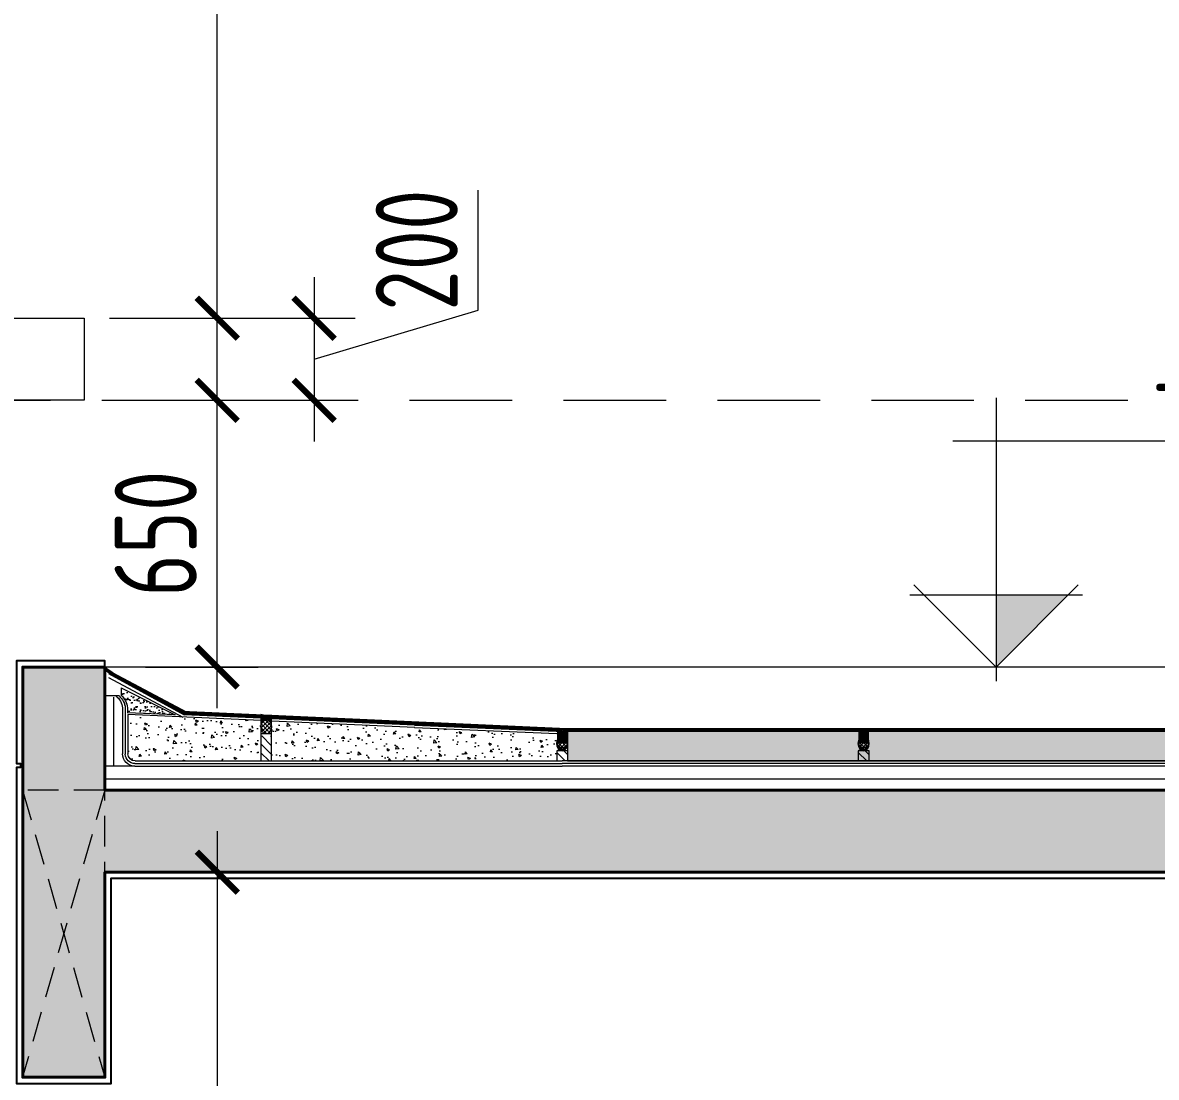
# Model space of a CAD drawing. Header units: millimetres. Extents: x -6181 to 191287, y -8583 to 23546.
# Drawn here: x 171993 to 174755, y 2400 to 4970 of the extents above; entities that cross this region are included whole.
import ezdxf

# ---------------------------------------------------------------- set-up
doc = ezdxf.new("R2010")
doc.units = ezdxf.units.MM
doc.header["$MEASUREMENT"] = 0
for name, pattern in [('1735-DT-5BR-SEC_CC$0$DASHED', [0.75, 0.5, -0.25]), ('1735-DT-5BR-SEC_CC$0$HIDDEN', [0.375, 0.25, -0.125]), ('ACAD_ISO02W100', [15, 12, -3])]:
    doc.linetypes.add(name, pattern=pattern)
doc.layers.add('00--ORIGIN POINT', color=200, linetype='Continuous', lineweight=20, plot=False)
doc.layers.add('1735-DT-5BR-SEC_CC$0$00--ORIGIN', color=6, linetype='Continuous', lineweight=0, plot=False)
for name, color, linetype, lineweight in [('07--DIM-2', 2, 'Continuous', 25), ('1735-DT-5BR-SEC_CC$0$06--LINE-1', 9, 'Continuous', 18), ('1735-DT-5BR-SEC_CC$0$E--CONCRETE-4', 4, 'Continuous', 40), ('1735-DT-5BR-SEC_CC$0$E--CONCRETE-Beams', 1, '1735-DT-5BR-SEC_CC$0$HIDDEN', 0), ('1735-DT-5BR-SEC_CC$0$E--CONCRETE-SHADE', 253, 'Continuous', 25), ('1735-DT-5BR-SEC_CC$0$J--WATERPROOFING-1', 1, 'Continuous', 18), ('1735-DT-5BR-SEC_CC$0$J--WATERPROOFING-2', 2, 'Continuous', 25), ('1735-DT-5BR-SEC_CC$0$J--WATERPROOFING-3', 3, 'Continuous', 35), ('1735-DT-5BR-SEC_CC$0$P--INSULATION', 8, 'Continuous', 13), ('1735-DT-5BR-SEC_CC$0$W--ELV-1', 250, '1735-DT-5BR-SEC_CC$0$DASHED', 9), ('W--ELEV-2', 7, 'Continuous', 20)]:
    doc.layers.add(name, color=color, linetype=linetype, lineweight=lineweight)
doc.styles.add('ISO', font='isocp2.shx', dxfattribs={"width": 0.8})
doc.linetypes.add('1735-DT-5BR-SEC_CC$0$BATTING', pattern='A,0.00254,-2.54,[134,ltypeshp.shx,S=2.54,R=0,X=-2.54,Y=0],-5.08,[134,ltypeshp.shx,S=2.54,R=180,X=2.54,Y=0],-2.54', length=10.16254)
doc.dimstyles.new('1-100_AR', dxfattribs={"dimtxt": 200, "dimasz": 100, "dimexe": 100, "dimexo": 100, "dimgap": 0, "dimtad": 0, "dimdec": 0, "dimzin": 12, "dimdsep": 46, "dimtxsty": 'ISO', "dimblk": 'ARCHTICK', "dimcen": 100, "dimdle": 100, "dimclrd": 8, "dimclre": 9, "dimclrt": 2, "dimadec": 0, "dimazin": 0, "dimtfac": 1, "dimtdec": 0, "dimtmove": 0, "dimatfit": 2, "dimldrblk": 'ARCHTICK', "dimfxl": 1, "dimtvp": 0.75, "dimtolj": 1, "dimtzin": 12, "dimlwd": 9, "dimlwe": 9, "dimarcsym": 0})

# ---------------------------------------------------------------- blocks, each defined once
blk = doc.blocks.new('*U321')
at = {"layer": '1735-DT-5BR-SEC_CC$0$06--LINE-1'}
h = blk.add_hatch(dxfattribs=at)
h.set_pattern_fill('AR-SAND', color=256, scale=10, style=0)
h.set_pattern_definition([(37.5, (-75741.97, -20582.6), (-0.6299336, 19.2682377), [0, -15.2, 0, -17, 0, -16.25]), (7.5, (-75741.97, -20582.6), (17.697767, 28.22146), [0, -8.2, 0, -13.7, 0, -5.25]), (327.5, (-75754.27, -20582.6), (31.1414186, 0.0565905), [0, -5, 0, -18, 0, -23.5]), (317.5, (-75754.27, -20582.6), (30.061266, 8.776756), [0, -2.5, 0, -11.8, 0, -13.5])])
edge = h.paths.add_edge_path()
edge.add_line((-39648.2, 10584.7), (-39648.2, 10567.5))
edge.add_arc((-39610.9, 10527), 55.1, 132.6639, 174.5433)
edge.add_line((-39665.7, 10532.3), (-39665.7, 10518.1))
edge.add_line((-39665.7, 10518.1), (-39800.4, 10512.1))
edge.add_line((-39800.4, 10512.1), (-39648.2, 10584.7))
h = blk.add_hatch(dxfattribs=at)
h.set_pattern_fill('AR-CONC', color=256, scale=10, style=0)
h.set_pattern_definition([(50, (-75741.97, -20529.97), (71.72602, -6.27521), [7.5, -82.5]), (355, (-75741.97, -20529.97), (-13.87513, 75.21921), [6, -66]), (100.45144, (-75735.99, -20530.496), (57.85088, 68.944), [6.37402, -70.11421]), (46.1842, (-75741.97, -20509.97), (106.72413, -16.55193), [11.25, -123.75]), (96.63564, (-75733.08, -20511.35), (93.4662, 97.41186), [9.56103, -105.17138]), (351.18416, (-75741.97, -20509.97), (93.4662, 97.41186), [9, -99]), (21, (-75731.97, -20514.97), (59.690705, -40.26189), [7.5, -82.5]), (326, (-75731.97, -20514.97), (24.33153, 72.515), [6, -66]), (71.45144, (-75726.995, -20518.33), (84.02224, 32.25312), [6.37402, -70.11421]), (37.5, (-75741.97, -20529.973), (1.215986, 33.289385), [0, -65.2, 0, -67, 0, -66.25]), (7.5, (-75741.97, -20529.973), (26.306954, 39.44117), [0, -38.2, 0, -63.7, 0, -25.25]), (327.5, (-75764.27, -20529.973), (53.382244, -2.255487), [0, -25, 0, -78, 0, -103.5]), (317.5, (-75774.27, -20529.973), (58.318617, 10.0105), [0, -32.5, 0, -51.8, 0, -73.5])])
edge = h.paths.add_edge_path()
edge.add_line((-40042.2, 10382.2), (-40042.2, 10496.1))
edge.add_line((-40042.2, 10496.1), (-39667.2, 10513.1))
edge.add_line((-39667.2, 10513.1), (-39667.2, 10402.2))
edge.add_arc((-39687.4, 10402.4), 20.2, 270.6255, 359.3745, ccw=False)
edge.add_line((-39687.2, 10382.2), (-40042.2, 10382.2))
h.paths.add_polyline_path([(-40726.3, 10465.3), (-40476, 10475.9), (-40476, 10382.2), (-40726.3, 10382.2)])
h.paths.add_polyline_path([(-40476, 10382.2), (-40476, 10476.6), (-40072.2, 10494.8), (-40072.2, 10382.2)])
h.paths.add_polyline_path([(-40876.9, 10382.2), (-40876.9, 10458.5), (-40727.8, 10463.9), (-40727.8, 10382.2)])
h = blk.add_hatch(dxfattribs=at)
h.set_pattern_fill('AR-CONC', color=256, scale=10, style=0)
h.set_pattern_definition([(50, (-1926.67, -89.98), (71.72602, -6.27521), [7.5, -82.5]), (355, (-1926.67, -89.98), (-13.87513, 75.21921), [6, -66]), (100.45144, (-1920.693, -90.5), (57.85088, 68.944), [6.37402, -70.11421]), (46.1842, (-1926.67, -69.98), (106.72413, -16.55193), [11.25, -123.75]), (96.63564, (-1917.78, -71.36), (93.4662, 97.41186), [9.56103, -105.17138]), (351.18416, (-1926.67, -69.98), (93.4662, 97.41186), [9, -99]), (21, (-1916.67, -74.98), (59.690705, -40.26189), [7.5, -82.5]), (326, (-1916.67, -74.98), (24.33153, 72.515), [6, -66]), (71.45144, (-1911.696, -78.33), (84.02224, 32.25312), [6.37402, -70.11421]), (37.5, (-1926.67, -89.977), (1.215986, 33.289385), [0, -65.2, 0, -67, 0, -66.25]), (7.5, (-1926.67, -89.977), (26.306954, 39.44117), [0, -38.2, 0, -63.7, 0, -25.25]), (327.5, (-1948.97, -89.977), (53.382244, -2.255487), [0, -25, 0, -78, 0, -103.5]), (317.5, (-1958.97, -89.977), (58.318617, 10.0105), [0, -32.5, 0, -51.8, 0, -73.5])])
h.paths.add_polyline_path([(-42865, 10465.1), (-40906.9, 10465.1), (-40906.9, 10382.2), (-42865, 10382.2)])
at = {"layer": '1735-DT-5BR-SEC_CC$0$J--WATERPROOFING-2', "lineweight": 9}
h = blk.add_hatch(dxfattribs=at)
h.set_pattern_fill('ANSI37', color=256, scale=65, style=0)
h.set_pattern_definition([(45, (-166022.7865, 57182.454), (-5.7452426, 5.7452426), []), (135, (-166022.7865, 57182.454), (-5.7452426, -5.7452426), [])])
edge = h.paths.add_edge_path()
edge.add_ellipse((-40057.4, 10478.4), major_axis=(0, -19.9), ratio=0.75188, start_angle=-87.7649, end_angle=-7.0305, ccw=False)
edge.add_line((-40072.4, 10477.6), (-40072.4, 10479.1))
edge.add_ellipse((-40057.4, 10478.4), major_axis=(0, -19.9), ratio=0.75188, start_angle=7.0305, end_angle=267.7649, ccw=False)
edge.add_line((-40055.6, 10458.6), (-40059.3, 10458.6))
at = {"layer": '1735-DT-5BR-SEC_CC$0$J--WATERPROOFING-2'}
h = blk.add_hatch(color=252, dxfattribs=at)
edge = h.paths.add_edge_path()
edge.add_arc((-40060.6, 10578.4), 67.6, 260.1236, 285.7917)
edge.add_line((-40042.2, 10513.3), (-40042.2, 10478.3))
edge.add_line((-40042.2, 10478.3), (-40042.4, 10478.4))
edge.add_ellipse((-40057.4, 10478.4), major_axis=(0, -19.9), ratio=0.75188, start_angle=90, end_angle=260.3691)
edge.add_line((-40072.2, 10481.7), (-40072.2, 10511.8))
h = blk.add_hatch(color=252, dxfattribs=at)
edge = h.paths.add_edge_path()
edge.add_ellipse((-41741.9, 10431.3), major_axis=(0, -19.9), ratio=0.75188, start_angle=94.7878, end_angle=270, ccw=False)
edge.add_line((-41726.9, 10433), (-41726.9, 10465.1))
edge.add_arc((-41741.9, 10589.1), 124.9, 263.0944, 276.8706, ccw=False)
edge.add_line((-41756.9, 10465.1), (-41756.9, 10431.3))
edge.add_line((-41756.9, 10431.3), (-41756.9, 10431.3))
h = blk.add_hatch(color=252, dxfattribs=at)
edge = h.paths.add_edge_path()
edge.add_ellipse((-40891.9, 10431.3), major_axis=(0, -19.9), ratio=0.75188, start_angle=94.7878, end_angle=270, ccw=False)
edge.add_line((-40876.9, 10433), (-40876.9, 10465.1))
edge.add_arc((-40891.9, 10589.1), 124.9, 263.0944, 276.8706, ccw=False)
edge.add_line((-40906.9, 10465.1), (-40906.9, 10431.3))
edge.add_line((-40906.9, 10431.3), (-40906.9, 10431.3))
at = {"layer": '1735-DT-5BR-SEC_CC$0$J--WATERPROOFING-2', "lineweight": 9}
h = blk.add_hatch(dxfattribs=at)
h.set_pattern_fill('ANSI37', color=256, scale=65, style=0)
h.set_pattern_definition([(45, (-166038.302, 57135.414), (-5.7452426, 5.7452426), []), (135, (-166038.302, 57135.414), (-5.7452426, -5.7452426), [])])
edge = h.paths.add_edge_path()
edge.add_ellipse((-41741.9, 10431.3), major_axis=(0, -19.9), ratio=0.75188, start_angle=367.0305, end_angle=447.7649)
edge.add_line((-41726.9, 10430.5), (-41726.9, 10432.1))
edge.add_ellipse((-41741.9, 10431.3), major_axis=(0, -19.9), ratio=0.75188, start_angle=92.2351, end_angle=352.9695)
edge.add_line((-41743.7, 10411.5), (-41740, 10411.5))
h = blk.add_hatch(dxfattribs=at)
h.set_pattern_fill('ANSI37', color=256, scale=65, style=0)
h.set_pattern_definition([(45, (-165188.302, 57135.414), (-5.7452426, 5.7452426), []), (135, (-165188.302, 57135.414), (-5.7452426, -5.7452426), [])])
edge = h.paths.add_edge_path()
edge.add_ellipse((-40891.9, 10431.3), major_axis=(0, -19.9), ratio=0.75188, start_angle=367.0305, end_angle=447.7649)
edge.add_line((-40876.9, 10430.5), (-40876.9, 10432.1))
edge.add_ellipse((-40891.9, 10431.3), major_axis=(0, -19.9), ratio=0.75188, start_angle=92.2351, end_angle=352.9695)
edge.add_line((-40893.7, 10411.5), (-40890, 10411.5))
at = {"layer": '1735-DT-5BR-SEC_CC$0$J--WATERPROOFING-2', "lineweight": 13}
h = blk.add_hatch(dxfattribs=at)
h.set_pattern_fill('ANSI31', color=256, scale=140, style=0)
h.set_pattern_definition([(45, (-41431.51, 13406.052), (-12.37437, 12.37437), [])])
h.paths.add_polyline_path([(-40072.2, 10452.9), (-40042.2, 10452.9), (-40042.2, 10382.2), (-40072.2, 10382.2)])
at = {"layer": '1735-DT-5BR-SEC_CC$0$00--ORIGIN'}
for points in [[(-39601.9, 10300), (-39601.9, 10647.2)], [(-39601.9, 10300), (-42865, 10300), (-42865, 10485.3)]]:
    blk.add_lwpolyline(points, dxfattribs=at)
at = {"layer": '1735-DT-5BR-SEC_CC$0$J--WATERPROOFING-1', "color": 8}
for p, q in [((-39612.2, 10628.7), (-39826.1, 10512.4)), ((-39612.2, 10617.4), (-39821.6, 10506.1)), ((-39648.2, 10588.1), (-39800.4, 10512.1)), ((-39648.2, 10588.1), (-39648.2, 10567.5)), ((-39642.2, 10565.8), (-39601.9, 10565.8)), ((-39800.4, 10512.1), (-39665.7, 10518.1)), ((-39665.7, 10532.3), (-39665.7, 10518.1)), ((-39659.7, 10532.1), (-39659.7, 10401.3)), ((-39652.2, 10531.9), (-39652.2, 10402.8)), ((-40476, 10483.1), (-40072.2, 10501.3)), ((-40476, 10476.6), (-40072.2, 10494.8)), ((-40072.2, 10382.2), (-40072.2, 10511.8)), ((-40042.2, 10513.3), (-40042.2, 10382.2)), ((-40042.2, 10496.1), (-39667.2, 10513.1)), ((-40042.2, 10502.6), (-39826.1, 10512.4)), ((-39667.2, 10513.1), (-39667.2, 10402.2)), ((-40876.9, 10458.9), (-40475.8, 10475.9)), ((-40874.8, 10465.5), (-40476, 10482.4)), ((-40726.3, 10471.8), (-40475.8, 10482.4)), ((-40072.2, 10458.4), (-40042.2, 10458.4)), ((-41756.9, 10411.4), (-41756.9, 10382.2)), ((-41726.9, 10411.4), (-41756.9, 10411.4)), ((-41726.9, 10410.4), (-41726.9, 10382.2)), ((-40906.9, 10411.4), (-40906.9, 10382.2)), ((-40876.9, 10411.4), (-40906.9, 10411.4)), ((-40876.9, 10410.4), (-40876.9, 10382.2)), ((-42865, 10382.2), (-40891.9, 10382.2)), ((-42865, 10374.7), (-40891.9, 10374.7)), ((-42865, 10367.2), (-40891.9, 10367.2)), ((-40476, 10382.2), (-40891.9, 10382.2)), ((-40476, 10374.7), (-40891.9, 10374.7)), ((-40476, 10367.2), (-40891.9, 10367.2)), ((-39687.2, 10382.2), (-40476, 10382.2)), ((-39687.1, 10374.7), (-40476, 10374.7)), ((-39687.1, 10367.2), (-40476, 10367.2)), ((-40042.2, 10382.2), (-40072.2, 10382.2)), ((-39687.1, 10367.2), (-39601.9, 10367.2))]:
    blk.add_line(p, q, dxfattribs=at)
blk.add_lwpolyline([(-42865, 10465.1), (-40906.9, 10465.1), (-40906.9, 10382.2), (-42865, 10382.2)], dxfattribs=at)
blk.add_lwpolyline([(-42865, 10465.1), (-40906.9, 10465.1), (-40906.9, 10382.2), (-42865, 10382.2)], close=True, dxfattribs=at)
for centre, radius, start, end in [((-39610.8, 10527), 55.2, 132.6922, 174.2629), ((-39608.5, 10526.9), 51.5, 130.8981, 174.1344), ((-39603.3, 10526.6), 49.2, 127.2367, 173.8544), ((-40060.6, 10578.4), 67.6, 260.1236, 285.7917), ((-41742.2, 10576.3), 112.1, 262.4789, 278.9045), ((-40892.2, 10576.3), 112.1, 262.4789, 278.9045), ((-39687.4, 10402.4), 20.2, 270.6255, 359.3745), ((-39687.4, 10402.4), 35.2, 270.629, 0.6299), ((-39687.4, 10402.4), 27.7, 270.6275, 357.7239)]:
    blk.add_arc(centre, radius, start, end, dxfattribs=at)
blk.add_ellipse((-40057.4, 10478.4), major_axis=(0, -19.9), ratio=0.75188, start_param=-1.570796, end_param=4.712389, dxfattribs=at)
at = {"layer": '1735-DT-5BR-SEC_CC$0$J--WATERPROOFING-2', "lineweight": 13}
for p, q in [((-41756.9, 10400.7), (-41726.9, 10430.7)), ((-41756.9, 10425.4), (-41726.9, 10410.4)), ((-40906.9, 10400.7), (-40876.9, 10430.7)), ((-40906.9, 10425.4), (-40876.9, 10410.4)), ((-41750.6, 10382.2), (-41726.9, 10405.9)), ((-40900.6, 10382.2), (-40876.9, 10405.9))]:
    blk.add_line(p, q, dxfattribs=at)
at = {"layer": '1735-DT-5BR-SEC_CC$0$J--WATERPROOFING-2', "extrusion": (0, 0, -1)}
for centre in [(-41741.9, 10431.3), (-40891.9, 10431.3)]:
    blk.add_ellipse(centre, major_axis=(0, -19.9), ratio=0.75188, start_param=-1.570796, end_param=4.712389, dxfattribs=at)
at = {"layer": '1735-DT-5BR-SEC_CC$0$J--WATERPROOFING-3', "color": 252, "const_width": 10.1}
for points in [[(-39601.1, 10643.4), (-39627.7, 10625.1), (-39828.9, 10518.2), (-40891.9, 10470.3)], [(-40891.9, 10470.3), (-42865, 10470.4)]]:
    blk.add_lwpolyline(points, dxfattribs=at)
at = {"layer": '1735-DT-5BR-SEC_CC$0$P--INSULATION', "linetype": '1735-DT-5BR-SEC_CC$0$BATTING', "ltscale": 0.05}
for p, q in [((-39627.4, 10367.2), (-39627.4, 10562.3)), ((-39604.2, 10331.8), (-42865, 10331.8))]:
    blk.add_line(p, q, dxfattribs=at)
blk = doc.blocks.new('*U350')
at = {"ltscale": 300}
for p, q in [((0, 0), (200.1, -700)), ((200.1, 0), (0, -700))]:
    blk.add_line(p, q, dxfattribs=at)
blk.add_lwpolyline([(0, -700), (0, 0), (200.1, 0), (200.1, -700)], close=True, dxfattribs=at)
blk = doc.blocks.new('1735-DT-5BR-SEC_CC')
at = {"layer": '1735-DT-5BR-SEC_CC$0$E--CONCRETE-SHADE'}
h = blk.add_hatch(color=256, dxfattribs=at)
h.dxf.hatch_style = 1
h.paths.add_polyline_path([(171992.8, 3400), (172192.8, 3400), (172192.8, 3100), (178192.8, 3100), (178192.8, 3400), (178392.8, 3400), (178392.8, 2800), (178392.8, 2750), (178392.8, 2750), (178392.8, 2400), (178192.8, 2400), (178192.8, 2900), (172193.1, 2900), (172193.1, 2400), (171992.8, 2400), (171992.8, 2900)])
h = blk.add_hatch(color=256, dxfattribs=at)
h.dxf.hatch_style = 1
h.paths.add_polyline_path([(172192.8, 3100), (171992.8, 3100), (171992.8, 2400), (172192.8, 2400)])
at = {"elevation": 0}
blk.add_lwpolyline([(172192.8, 3400), (172192.8, 3415), (171977.8, 3415), (171977.8, 3165), (171987.8, 3165), (171987.8, 3155), (171977.8, 3155), (171977.8, 2900), (171977.8, 2385), (172208.1, 2385), (172208.1, 2885), (178177.8, 2885), (178177.8, 2385), (178407.8, 2385), (178407.8, 2734.6), (178407.8, 2800), (178407.8, 3155), (178397.8, 3155), (178397.8, 3165), (178407.8, 3165), (178407.8, 3415), (178192.8, 3415), (178192.8, 3400)], dxfattribs=at)
at = {"layer": '1735-DT-5BR-SEC_CC$0$06--LINE-1'}
blk.add_line((178192.8, 3400, 0), (172192.1, 3400, 0), dxfattribs=at)
blk.add_lwpolyline([(172142.8, 4050), (170593.1, 4050), (170593.1, 4250), (172142.8, 4250)], close=True, dxfattribs=at)
at = {"layer": '1735-DT-5BR-SEC_CC$0$E--CONCRETE-4', "elevation": 0}
blk.add_lwpolyline([(178392.8, 2800), (178392.8, 2800), (178392.8, 2750), (178392.8, 2750), (178392.8, 2400), (178192.8, 2400), (178192.4, 2900), (172193.1, 2900), (172193.1, 2400), (171992.8, 2400), (171992.8, 3400), (172192.8, 3400), (172192.8, 3100), (178192.8, 3100), (178192.8, 3400), (178392.8, 3400)], close=True, dxfattribs=at)
at = {"layer": '1735-DT-5BR-SEC_CC$0$W--ELV-1', "ltscale": 500}
blk.add_lwpolyline([(145935.6, 4050), (183021.7, 4050)], dxfattribs=at)
at = {"layer": '1735-DT-5BR-SEC_CC$0$06--LINE-1', "xscale": -0.8640087797541407, "yscale": 0.8640087797541407, "zscale": 0.8640087797541407}
blk.add_blockref('*U321', (137976.4, -5799.3, 0), dxfattribs=at)
at = {"layer": '1735-DT-5BR-SEC_CC$0$E--CONCRETE-Beams', "xscale": -1}
blk.add_blockref('*U350', (172192.8, 3100), dxfattribs=at)
blk = doc.blocks.new('_ArchTick')
at = {"color": 0, "const_width": 0.15}
blk.add_lwpolyline([(-0.5, -0.5), (0.5, 0.5)], dxfattribs=at)
blk = doc.blocks.new('*D78')
at = {"layer": '07--DIM-2', "color": 8, "lineweight": 9, "transparency": 16777216}
blk.add_line((172466.9, 4150), (172466.9, 7800), dxfattribs=at)
at = {"layer": '07--DIM-2', "color": 9, "lineweight": 9, "transparency": 16777216}
for p, q in [((172304.7, 7700), (172566.9, 7700)), ((172204.7, 4250), (172566.9, 4250))]:
    blk.add_line(p, q, dxfattribs=at)
at = {"layer": 'Defpoints', "color": 0, "transparency": 16777216}
for p in [(172204.7, 7700), (172466.9, 7700), (172104.7, 4250)]:
    blk.add_point(p, dxfattribs=at)
at = {"layer": '07--DIM-2', "color": 8, "lineweight": 9, "transparency": 16777216, "xscale": 100, "yscale": 100, "zscale": 100}
for p, rotation in [((172466.9, 7700), 90), ((172466.9, 4250), 270)]:
    blk.add_blockref('_ArchTick', p, dxfattribs=dict(at, rotation=rotation))
at = {"layer": '07--DIM-2', "color": 2, "transparency": 16777216, "insert": (172316.9, 5975), "char_height": 200, "attachment_point": 5, "rotation": 90, "style": 'ISO'}
blk.add_mtext('\\A1;3450', dxfattribs=at)
blk = doc.blocks.new('*D81')
at = {"layer": '07--DIM-2', "color": 8, "lineweight": 9, "transparency": 16777216}
for p, q in [((173102.8, 4270), (173102.8, 4562.2)), ((172702.8, 4350), (172702.8, 3950)), ((172702.8, 4150), (173102.8, 4270))]:
    blk.add_line(p, q, dxfattribs=at)
at = {"layer": '07--DIM-2', "color": 9, "lineweight": 9, "transparency": 16777216}
for p, q in [((172204.7, 4250), (172802.8, 4250)), ((172204.7, 4050), (172802.8, 4050))]:
    blk.add_line(p, q, dxfattribs=at)
at = {"layer": 'Defpoints', "color": 0, "transparency": 16777216}
for p in [(172104.7, 4250), (172104.7, 4050), (172702.8, 4050)]:
    blk.add_point(p, dxfattribs=at)
at = {"layer": '07--DIM-2', "color": 8, "lineweight": 9, "transparency": 16777216, "xscale": 100, "yscale": 100, "zscale": 100}
for p, rotation in [((172702.8, 4250), 90), ((172702.8, 4050), 270)]:
    blk.add_blockref('_ArchTick', p, dxfattribs=dict(at, rotation=rotation))
at = {"layer": '07--DIM-2', "color": 2, "transparency": 16777216, "insert": (172952.8, 4416.1), "char_height": 200, "attachment_point": 5, "rotation": 90, "style": 'ISO'}
blk.add_mtext('\\A1;200', dxfattribs=at)
blk = doc.blocks.new('*D82')
at = {"layer": '07--DIM-2', "color": 8, "lineweight": 9, "transparency": 16777216}
blk.add_line((172466.9, 3000), (172466.9, -100), dxfattribs=at)
at = {"layer": '07--DIM-2', "color": 9, "lineweight": 9, "transparency": 16777216}
for p, q in [((172293.1, 2900), (172566.9, 2900)), ((172374, 0), (172566.9, 0))]:
    blk.add_line(p, q, dxfattribs=at)
at = {"layer": 'Defpoints', "color": 0, "transparency": 16777216}
for p in [(172193.1, 2900, 0), (172274, 0, 0), (172466.9, 0)]:
    blk.add_point(p, dxfattribs=at)
at = {"layer": '07--DIM-2', "color": 8, "lineweight": 9, "transparency": 16777216, "xscale": 100, "yscale": 100, "zscale": 100}
for p, rotation in [((172466.9, 2900), 90), ((172466.9, 0), 270)]:
    blk.add_blockref('_ArchTick', p, dxfattribs=dict(at, rotation=rotation))
at = {"layer": '07--DIM-2', "color": 2, "transparency": 16777216, "insert": (172316.9, 1450), "char_height": 200, "attachment_point": 5, "rotation": 90, "style": 'ISO'}
blk.add_mtext('\\A1;2900', dxfattribs=at)
blk = doc.blocks.new('*D83')
at = {"layer": '07--DIM-2', "color": 8, "lineweight": 9, "transparency": 16777216}
blk.add_line((172466.9, 3300), (172466.9, 4150), dxfattribs=at)
at = {"layer": '07--DIM-2', "color": 9, "lineweight": 9, "transparency": 16777216}
for p, q in [((172242.8, 4050), (172566.9, 4050)), ((172292.1, 3400), (172566.9, 3400))]:
    blk.add_line(p, q, dxfattribs=at)
at = {"layer": 'Defpoints', "color": 0, "transparency": 16777216}
for p in [(172142.8, 4050), (172466.9, 4050), (172192.1, 3400, 0)]:
    blk.add_point(p, dxfattribs=at)
at = {"layer": '07--DIM-2', "color": 8, "lineweight": 9, "transparency": 16777216, "xscale": 100, "yscale": 100, "zscale": 100}
for p, rotation in [((172466.9, 4050), 90), ((172466.9, 3400), 270)]:
    blk.add_blockref('_ArchTick', p, dxfattribs=dict(at, rotation=rotation))
at = {"layer": '07--DIM-2', "color": 2, "transparency": 16777216, "insert": (172316.9, 3725), "char_height": 200, "attachment_point": 5, "rotation": 90, "style": 'ISO'}
blk.add_mtext('\\A1;650', dxfattribs=at)
blk = doc.blocks.new('*U5')
at = {"color": 2}
for p, q in [((0, 875), (0, -46)), ((1502.9, 734.4), (-140.6, 734.4)), ((0, 0), (-266.9, 266.9)), ((266.9, 266.9), (0, 0)), ((-280.4, 234.4), (280.4, 234.4))]:
    blk.add_line(p, q, dxfattribs=at)
blk.add_solid([(0, 234.4), (234.4, 234.4), (0, 0), (234.4, 234.4)], dxfattribs=at)
at = {"layer": '00--ORIGIN POINT', "linetype": 'ACAD_ISO02W100', "ltscale": 5}
blk.add_line((270, 0), (-270, 0), dxfattribs=at)
at = {"style": 'ISO', "width": 0.8}
for tag, p in [('LEVEL', (225.4, 781.7)), ('FLOOR', (225.4, 406.4))]:
    blk.add_attdef(tag, p, '', height=250, dxfattribs=at)

msp = doc.modelspace()

# ---------------------------------------------------------------- block references
msp.add_blockref('1735-DT-5BR-SEC_CC', (0, 0))

# ---------------------------------------------------------------- next in the draw order: block references
at = {"layer": 'W--ELEV-2'}
ref = msp.add_blockref('*U5', (174364.4, 3400, 0), dxfattribs=dict(at, xscale=0.75, yscale=0.75, zscale=0.75))
ref.add_attrib('LEVEL', '+3.400m', (174745.1, 4007.6, -698143.2), dxfattribs={"layer": '0', "height": 187.5, "style": 'ISO', "width": 0.8})

# ---------------------------------------------------------------- next in the draw order: dimensions: what is measured, and where the dimension line sits
at = {"layer": '07--DIM-2'}
for base, p1, p2, angle, picture, middle in [((172466.9, 7700), (172104.7, 4250), (172204.7, 7700), 270, '*D78', (172316.9, 5975)), ((172702.8, 4050), (172104.7, 4250), (172104.7, 4050), 90, '*D81', (172952.8, 4270)), ((172466.9, 4050), (172192.1, 3400, 0), (172142.8, 4050), 270, '*D83', (172316.9, 3725)), ((172466.9, 0), (172193.1, 2900, 0), (172274, 0, 0), 270, '*D82', (172316.9, 1450))]:
    dim = msp.add_linear_dim(base=base, p1=p1, p2=p2, angle=angle, dimstyle='1-100_AR', override={"dimtmove": 1}, dxfattribs=at)
    dim.commit()
    dim.dimension.update_dxf_attribs({"geometry": picture, "text_midpoint": middle})

doc.saveas('drawing.dxf')
